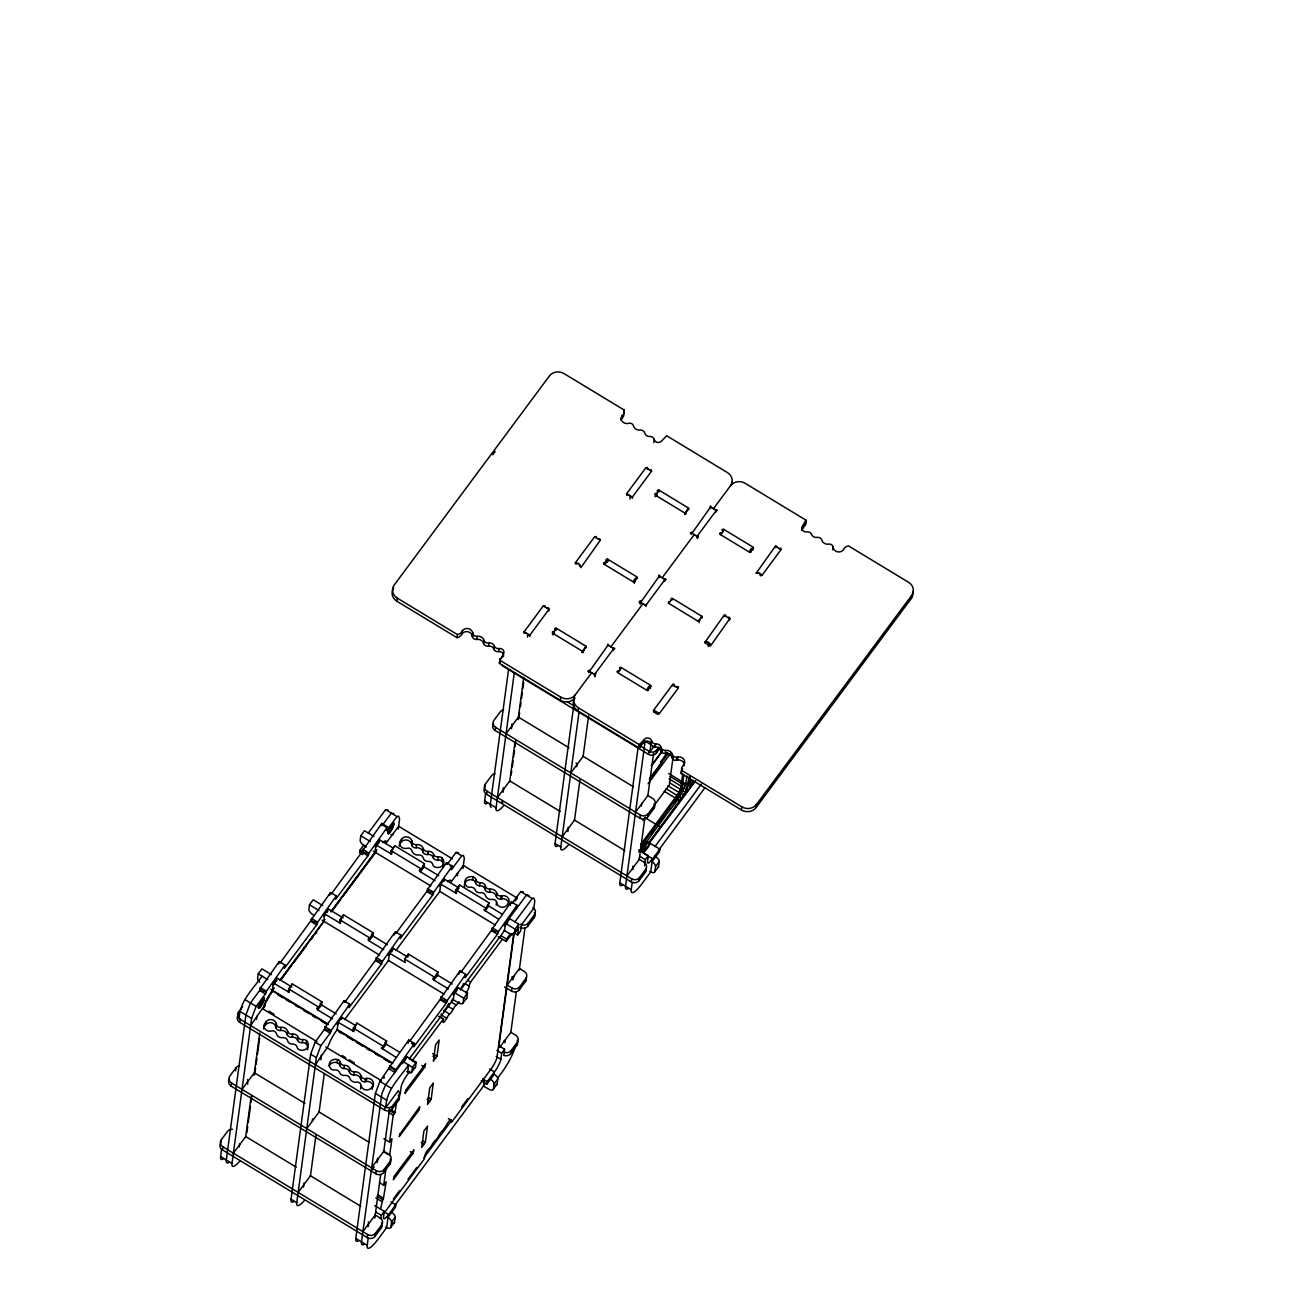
<?xml version="1.0" encoding="UTF-8"?>
<svg xmlns="http://www.w3.org/2000/svg" width="1314" height="1314" viewBox="0 0 1314 1314"><rect width="100%" height="100%" fill="white"/><g stroke="black" fill="none" stroke-linecap="round" stroke-linejoin="round"><path stroke-width="1.5" d="M263.49 1028.878A5.683 5.042 7.7 0 1 264.393 1026.431L266.052 1021.651A5.683 5.042 7.7 0 1 276.351 1023.639L276.597 1025.199A3.811 3.384 7.7 0 0 280.917 1027.367A5.683 5.042 7.7 0 1 287.651 1031.441L288.407 1032.673A4.303 3.827 7.7 0 0 292.611 1034.102A4.55 4.041 7.7 0 1 297.999 1037.37A4.303 3.827 7.7 0 0 302.729 1039.588A4.09 3.63 7.7 0 1 306.622 1040.819L306.195 1043.924A6.455 5.732 7.7 0 1 307.443 1049.82M360.644 1088.994L360.808 1084.329A3.811 3.384 7.7 0 0 356.488 1082.145A5.683 5.042 7.7 0 1 349.77 1078.071A4.303 3.827 7.7 0 0 344.794 1075.41A4.55 4.041 7.7 0 1 339.406 1072.158A4.303 3.827 7.7 0 0 334.676 1069.925A4.09 3.63 7.7 0 1 330.8 1068.693A6.455 5.732 7.7 0 1 337.567 1059.577A4.09 3.63 7.7 0 1 340.31 1062.353A4.303 3.827 7.7 0 0 344.383 1065.457A4.55 4.041 7.7 0 1 349.754 1068.725A4.303 3.827 7.7 0 0 352.825 1071.698L354.369 1071.863A5.683 5.042 7.7 0 1 361.104 1075.936A3.811 3.384 7.7 0 0 364.964 1078.728L366.655 1078.351A5.683 5.042 7.7 0 1 372.601 1086.202L372.174 1089.306M399.127 846.183A5.683 5.042 7.7 0 1 400.031 843.719L401.673 838.956A5.683 5.042 7.7 0 1 411.972 840.944L411.808 845.608A3.811 3.384 7.7 0 0 416.127 847.776A5.683 5.042 7.7 0 1 422.862 851.85A4.303 3.827 7.7 0 0 427.838 854.511A4.55 4.041 7.7 0 1 433.209 857.779A4.303 3.827 7.7 0 0 437.94 859.997A4.09 3.63 7.7 0 1 441.833 861.228A6.455 5.732 7.7 0 1 443.081 867.125M411.972 840.944L412.235 842.504A3.811 3.384 7.7 0 0 416.554 844.672A5.683 5.042 7.7 0 1 423.289 848.745A4.303 3.827 7.7 0 0 428.249 851.406A4.55 4.041 7.7 0 1 433.636 854.675A4.303 3.827 7.7 0 0 438.367 856.892A4.09 3.63 7.7 0 1 442.243 858.124L441.833 861.228M393.773 588.13A10.611 9.428 7.7 0 0 396.91 601.27L457.042 637.684L457.453 634.58A6.718 5.946 7 0 0 462.413 630.605A5.683 5.042 7.7 0 1 472.712 632.592L472.974 634.136A3.811 3.384 7.7 0 0 477.294 636.321A5.683 5.042 7.7 0 1 484.028 640.394A4.303 3.827 7.7 0 0 488.989 643.055A4.55 4.041 7.7 0 1 494.376 646.307A4.303 3.827 7.7 0 0 499.106 648.541A4.09 3.63 7.7 0 1 503.377 654.191L499.944 660.318L560.7 697.11A10.611 9.428 7.7 0 0 575.335 694.745L591.711 672.686M459.112 1001.695A5.683 1.15 -58.8 0 1 456.221 1005.029A4.303 0.871 -58.8 0 0 453.1 1009.366A4.55 0.92 -58.8 0 1 449.602 1014.063A4.303 0.871 -58.8 0 0 446.727 1018.186A4.09 0.821 -58.8 0 1 444.247 1021.849A4.09 0.821 -58.8 0 1 443.114 1021.964L443.475 1018.991L439.024 1016.363M221.261 1139.796L220.834 1142.917A5.683 5.042 7.7 0 0 222.509 1149.947L222.937 1146.843A5.683 5.042 7.7 0 1 221.261 1139.796L227.421 1131.502A5.683 5.042 7.7 0 1 232.463 1129.35M242.614 1006.655L238.507 1012.207L238.097 1015.311A5.683 5.042 7.7 0 0 239.756 1022.341L384.476 1110.002A5.683 5.042 7.7 0 0 392.311 1108.737L398.487 1100.426L398.898 1097.321A5.683 5.042 7.7 0 0 398.356 1091.178M223.216 1158.997A22.716 4.599 -58.8 0 1 220.588 1156.534L221.557 1149.372L368.183 1238.182L367.214 1245.344L355.782 1238.429L375.393 1093.396L379.927 1081.373L389.601 1067.099L395.892 1070.384L394.857 1072.405L389.141 1068.939M262.044 976.154C252.863 989.212 239.394 1001.498 239.23 1018.662L385.84 1107.472L398.175 1090.866M383.376 1150.916L388.599 1154.086A5.683 5.042 7.7 0 1 390.274 1161.116L389.847 1164.237L383.688 1172.531A5.683 5.042 7.7 0 1 375.853 1173.796L231.133 1086.136L231.56 1083.032A5.683 5.042 7.7 0 1 229.884 1076.002L236.044 1067.691A5.683 5.042 7.7 0 1 239.624 1065.605M239.756 1022.341L240.183 1019.237A5.683 5.042 7.7 0 1 238.507 1012.207M235.633 1070.811L236.044 1067.691M220.588 1156.534L232.003 1163.448L251.615 1018.416L256.148 1006.376L244.733 999.461M271.44 974.627L261.929 968.861L258.234 973.838L257.593 978.503A5.683 2.349 36.6 0 0 259.679 982.182M256.099 1006.442L265.362 993.959C268.779 989.984 261.535 992.596 259.86 988.949L279.258 961.552L284.974 965.002L284.317 968.418L316.641 924.892C320.008 921.032 312.798 923.446 311.139 919.882L330.537 892.485L336.253 895.934L335.596 899.334L367.92 855.825C371.336 851.85 364.077 854.461 362.418 850.799L381.816 823.418L387.531 826.867L386.48 830.629L397.058 816.552L398.635 816.142L399.587 819.098L398.224 829.167M239.279 1146.941L239.624 1143.87M256.526 1019.336L256.871 1016.264M245.57 1137.661L251.204 1096.106M254.013 1075.328L259.712 1033.1M265.576 992.399L284.974 965.002M246.868 1132.602L247.689 1126.574M248.231 1122.567L250.399 1106.487M250.941 1102.462L251.762 1096.434M254.752 1074.326L255.557 1068.298M256.099 1064.274L256.92 1058.246M257.462 1054.222L259.63 1038.159M264.393 1026.431L266.052 1021.651M250.645 1025.577L263.49 1006.853A16.113 3.269 -58.8 0 1 270.372 993.335L272.474 990.313L273.46 983.069L277.155 978.076L291.872 986.995M279.258 961.552L278.568 963.835M306.195 1043.924A4.09 3.63 7.7 0 0 302.319 1042.692A4.303 3.827 7.7 0 1 297.588 1040.474A4.55 4.041 7.7 0 0 292.201 1037.222A4.303 3.827 7.7 0 1 287.98 1035.793L287.224 1034.561A5.683 5.042 7.7 0 0 280.506 1030.488A3.811 3.384 7.7 0 1 276.186 1028.304L276.351 1023.639M280.506 1030.488L280.917 1027.367M273.46 983.069L289.211 992.366L288.587 988.867L292.283 983.89L321.897 1001.826L321.684 1003.37C322.456 1007.887 313.767 1006.984 317.774 1009.908L332.491 1018.826M291.971 964.558L280.933 979.948M288.374 990.428L292.283 983.89M287.224 1034.561L287.651 1031.441M322.718 905.56L313.208 899.794L309.513 904.771L308.872 909.436A5.683 2.349 36.6 0 0 313.29 914.905M292.201 1037.222L292.611 1034.102M297.588 1040.474L297.999 1037.37M316.855 923.331L336.253 895.934M302.319 1042.692L302.729 1039.588M323.753 921.245L324.722 914.002L328.434 909.009L343.151 917.928M330.537 892.485L329.469 895.507M293.663 1201.669A22.716 4.599 -58.8 0 1 291.051 1199.206L310.662 1054.173L315.179 1042.15L325.248 1028.254M317.988 1008.364L321.897 1001.826M291.051 1199.206L296.75 1202.671L316.362 1057.622L320.895 1045.599L330.11 1033.182C333.46 1029.305 326.299 1031.736 324.607 1028.172L344.005 1000.775L349.721 1004.225L349.064 1007.641L381.389 964.115C384.788 960.206 377.545 962.735 375.886 959.105L395.284 931.708L401 935.157L400.343 938.557L432.667 895.031C436.084 891.073 428.84 893.651 427.165 890.021L446.563 862.625L452.279 866.09L451.228 869.852L461.805 855.775L463.382 855.365L464.335 858.321L462.939 868.587M324.722 914.002L340.49 923.299L339.866 919.8L343.562 914.823L373.176 932.759L372.962 934.303C373.619 938.722 365.177 937.999 369.053 940.84L383.77 949.759M339.653 921.36L343.562 914.823M315.935 1135.329L310.465 1175.784L298.147 1192.389M324.295 1073.538L319.105 1111.989L306.77 1128.595M330.323 1031.621L349.721 1004.225M373.997 836.476L364.487 830.727L360.792 835.704L360.151 840.369A5.683 2.349 36.6 0 0 364.569 845.838M366.458 846.988L363.617 845.263L359.905 850.24L359.576 852.737L362.746 854.658M354.977 1025.232L341.903 1017.299L338.191 1022.292L337.222 1029.535L335.119 1032.558A16.113 3.269 -58.8 0 0 328.237 1046.075L315.393 1064.8M396.91 601.27L397.321 598.149A10.611 9.428 7.7 0 1 394.2 585.009L549.383 375.985A10.611 9.428 7.7 0 1 564.034 373.603L624.166 410.017L623.739 413.138A6.718 5.979 11.6 0 1 621.555 418.788A5.683 5.042 7.7 0 0 620.914 419.954M343.792 1002.319L344.005 1000.775M341.624 1019.368L341.903 1017.299M373.077 1086.842A5.683 5.042 7.7 0 0 366.245 1081.455L364.553 1081.833A3.811 3.384 7.7 0 1 360.677 1079.04A5.683 5.042 7.7 0 0 353.942 1074.967L352.398 1074.803A4.303 3.827 7.7 0 1 349.343 1071.83A4.55 4.041 7.7 0 0 343.956 1068.561A4.303 3.827 7.7 0 1 339.883 1065.457A4.09 3.63 7.7 0 0 337.156 1062.681L337.567 1059.577M368.134 854.264L387.531 826.867M339.883 1065.457L340.31 1062.353M343.956 1068.561L344.383 1065.457M375.032 852.178L376.001 844.918L379.713 839.942L392.787 847.859M338.191 1022.292L353.959 1031.589L353.335 1028.09L357.03 1023.113L386.645 1041.049L382.735 1047.586L381.339 1047.997L395.596 1057.064M381.816 823.418L381.126 825.685M379.713 839.942L379.434 842.011L375.196 847.152M349.343 1071.83L349.754 1068.725M357.03 1023.113L353.121 1029.65M369.267 939.296L373.176 932.759M353.942 1074.967L354.369 1071.863M376.001 844.918L391.769 854.215L391.145 850.733L394.841 845.756L424.455 863.676L424.241 865.236C425.013 869.753 416.324 868.833 420.332 871.773L435.049 880.692M360.677 1079.04L361.104 1075.936M390.931 852.277L394.841 845.756M365.078 1081.783L365.489 1078.679M381.602 962.554L401 935.157M366.245 1081.455L366.655 1078.351M400.031 843.719L401.673 838.956M407.898 957.15L393.182 948.232L389.47 953.208L388.501 960.468L344.58 1019.631M392.574 950.498L393.182 948.232M382.735 1047.586L386.645 1041.049M411.66 845.148L412.07 842.044M416.127 847.776L416.554 844.672M389.355 1067.395L408.753 1039.998L414.468 1043.447L413.811 1046.847L446.136 1003.338C449.503 999.461 442.292 1001.892 440.633 998.312L460.031 970.915L465.731 974.38L465.09 977.78L497.415 934.254C500.831 930.279 493.571 932.891 491.912 929.244L511.31 901.847L517.01 905.313L515.778 909.042L516.599 908.417M448.517 988.982L433.801 980.063C429.793 977.123 438.482 978.043 437.71 973.526L437.923 971.966L408.309 954.046L404.613 959.023L405.238 962.521L389.47 953.208M222.937 1146.843L367.641 1234.503L367.23 1237.607A5.683 5.042 7.7 0 0 375.065 1236.343L381.224 1228.032L381.651 1224.927A5.683 5.042 7.7 0 0 379.976 1217.897M375.853 1173.796L376.264 1170.692L231.56 1083.032M377.266 1162.611L377.561 1158.275M384.476 1110.002L384.903 1106.897A5.683 5.042 7.7 0 0 392.738 1105.616L398.898 1097.321M385.84 1107.472C386.004 1090.308 399.472 1078.022 408.654 1064.964L407.668 1072.224M408.309 954.046L408.473 955.836M420.546 870.213L424.455 863.676M422.862 851.85L423.289 848.745M374.802 1218.111L380.682 1174.552M389.585 1108.72L383.737 1151.606M395.071 1070.844L414.468 1043.447M375.065 1236.343L375.476 1233.222L381.651 1224.927M383.688 1172.531L384.115 1169.427L390.274 1161.116M392.311 1108.737L392.738 1105.616M427.838 854.511L428.249 851.406M380.485 1209.225L382.768 1199.698L377.069 1196.348L378.071 1195.182M379.434 1182.649L383.721 1185.244L386.07 1167.9M383.836 1138.696L389.552 1142.162L393.198 1115.192L394.43 1113.533L388.845 1110.199M377.906 1194.689L383.458 1198.352L386.185 1181.812L383.721 1185.244M390.833 1109.591L395.103 1112.186L396.647 1100.869M374.786 1205.611L384.312 1211.377L381.339 1215.351L380.929 1218.472L374.736 1214.727M402.61 1063.699L402.938 1061.498L412.465 1067.264L411.824 1071.928A5.683 2.349 36.6 0 1 406.716 1071.633M457.042 637.684A6.718 5.946 7 0 0 462.002 633.709L462.413 630.605M384.312 1211.377L383.491 1217.421A10.611 2.152 -58.8 0 0 388.599 1214.497L383.836 1211.623M433.209 857.779L433.636 854.675M406.355 1058.591L406.65 1056.522L416.16 1062.287L415.52 1066.952L411.824 1071.928M408.539 1041.542L408.753 1039.998M432.881 893.487L452.279 866.09M437.94 859.997L438.367 856.892M385.708 1227.03A5.683 2.349 36.6 0 0 390.816 1227.325L391.523 1222.151L395.218 1217.158A5.683 2.349 36.6 0 0 390.816 1211.689M472.712 632.592L472.547 637.257A3.811 3.384 7.7 0 0 476.867 639.425A5.683 5.042 7.7 0 1 483.601 643.499A4.303 3.827 7.7 0 0 488.578 646.159A4.55 4.041 7.7 0 1 493.949 649.428A4.303 3.827 7.7 0 0 498.679 651.645A4.09 3.63 7.7 0 1 503.426 656.458M472.81 633.693L472.399 636.797L472.301 635.697A5.683 5.042 7.7 0 0 462.002 633.709M391.046 1201.916L395.793 1204.807L395.465 1207.287L388.057 1217.257L386.661 1227.621L378.136 1239.102A22.716 4.599 -58.8 0 1 367.214 1245.344M390.816 1227.325L394.512 1222.349L395.218 1217.158M459.161 888.083L444.444 879.165L440.748 884.141L439.779 891.401L395.859 950.548M444.165 881.234L444.444 879.165M446.349 864.185L446.563 862.625M476.867 639.425L477.294 636.321M434.014 978.503L437.923 971.966M483.601 643.499L484.028 640.394M488.578 646.159L488.989 643.055M440.748 884.141L456.516 893.438L455.892 889.956L459.588 884.963L489.186 902.899L485.277 909.436L483.897 909.863L498.154 918.913M459.588 884.963L455.679 891.5M424.11 1144.018L425.342 1142.342L427.526 1126.131L423.864 1131.058L421.695 1147.483L424.11 1144.018L421.268 1142.277M429.941 1100.935L431.173 1099.26L433.308 1082.999L429.694 1087.976L427.526 1104.401L429.941 1100.935L427.083 1099.194M435.772 1057.852L437.004 1056.177L439.172 1039.965L435.525 1044.893L433.341 1061.318L435.772 1057.852L432.914 1056.111M446.349 1001.777L465.731 974.38M493.949 649.428L494.376 646.307M498.679 651.645L499.106 648.541M452.772 999.396L457.995 1002.566A5.683 2.349 36.6 0 0 463.103 1002.861L466.798 997.884L467.439 993.22L457.913 987.455L454.217 992.431L453.248 999.691L409.327 1058.838L415.076 1062.254M684.38 765.405A5.683 5.042 7.7 0 0 677.531 760.018L675.839 760.395A3.811 3.384 7.7 0 1 671.963 757.603A5.683 5.042 7.7 0 0 665.245 753.53A4.303 3.827 7.7 0 1 660.63 750.393A4.55 4.041 7.7 0 0 655.243 747.124A4.303 3.827 7.7 0 1 651.186 744.02A4.09 3.63 7.7 0 0 643.761 742.591L638.801 747.797L578.045 710.989A10.611 9.428 7.7 0 1 574.924 697.849A10.611 9.428 7.7 0 1 560.273 700.231L499.517 663.422L499.961 658.774M499.517 663.422L500.043 658.61M457.305 989.721L457.913 987.455M460.031 970.915L458.849 974.249M485.293 784.146L484.882 787.25A5.683 5.042 7.7 0 0 486.558 794.28L486.968 791.176A5.683 5.042 7.7 0 1 485.293 784.146L491.469 775.835A5.683 5.042 7.7 0 1 495.033 773.749M508.715 904.147A5.683 5.042 7.7 0 0 501.866 898.76L500.174 899.137A3.811 3.384 7.7 0 1 496.314 896.345A5.683 5.042 7.7 0 0 489.58 892.272A4.303 3.827 7.7 0 1 484.965 889.135A4.55 4.041 7.7 0 0 479.594 885.866A4.303 3.827 7.7 0 1 475.52 882.762A4.09 3.63 7.7 0 0 472.777 879.986L473.204 876.881A4.09 3.63 7.7 0 1 475.931 879.657A4.303 3.827 7.7 0 0 480.004 882.762A4.55 4.041 7.7 0 1 485.392 886.014A4.303 3.827 7.7 0 0 490.007 889.167A5.683 5.042 7.7 0 1 496.725 893.241A3.811 3.384 7.7 0 0 500.601 896.033L502.293 895.655A5.683 5.042 7.7 0 1 508.239 903.506L507.007 905.165A5.683 5.042 7.7 0 1 496.708 903.178L496.446 901.618A3.811 3.384 7.7 0 0 492.126 899.449A5.683 5.042 7.7 0 1 485.392 895.376L484.636 894.144A4.303 3.827 7.7 0 0 480.431 892.715A4.55 4.041 7.7 0 1 475.044 889.447A4.303 3.827 7.7 0 0 470.313 887.229A4.09 3.63 7.7 0 1 466.437 885.997A6.455 5.732 7.7 0 1 473.204 876.881M487.248 803.33A22.716 4.599 -58.8 0 1 484.636 800.867L485.605 793.705L632.215 882.515L631.246 889.677L619.83 882.762L638.046 747.995M647.408 795.249L652.647 798.419A5.683 5.042 7.7 0 1 654.323 805.449L653.896 808.57L647.736 816.865A5.683 5.042 7.7 0 1 639.885 818.146L495.181 730.485L495.592 727.365A5.683 5.042 7.7 0 1 493.933 720.335L500.092 712.04A5.683 5.042 7.7 0 1 503.656 709.938M475.52 882.762L475.931 879.657M463.103 1002.861L463.727 998.197L467.439 993.22M508.567 669.565L490.336 804.332A22.716 4.599 -58.8 0 0 491.288 807.272M479.594 885.866L480.004 882.762M484.965 889.135L485.392 886.014M484.636 800.867L496.051 807.782L514.267 673.014M485.277 909.436L489.186 902.899M489.58 892.272L490.007 889.167M503.18 792.309L503.262 787.809M527.505 637.142C527.604 631.016 527.21 636.879 529.821 635.188L549.137 609.105L548.414 607.824L547.117 608.185M509.618 781.994L515.055 741.786M518.044 719.661L523.76 677.433M511.179 774.932L511.721 770.907M512.263 766.9L513.084 760.872M513.626 756.848L514.447 750.82M514.989 746.795L515.794 740.768M518.784 718.659L519.605 712.631M520.426 706.604L520.968 702.579M521.51 698.572L522.315 692.544M522.857 688.52L523.678 682.492M496.314 896.345L496.725 893.241M496.183 905.182L496.61 902.077M500.7 899.088L501.127 895.984M501.866 898.76L502.293 895.655M497.628 932.71L517.01 905.313M484.209 1080.831L483.503 1086.021L488.266 1088.895A5.683 2.349 36.6 0 0 493.374 1089.191L497.07 1084.198L497.776 1079.024A5.683 2.349 36.6 0 0 494.59 1074.392M526.553 894.998L505.496 923.364L504.51 930.624L460.606 989.771M548.809 610.895L549.006 609.351L543.306 605.885L523.99 631.968L524.713 633.249L526.027 632.888M481.203 1080.634L486.919 1084.099L487.248 1081.603L494.458 1071.912A10.611 2.152 -58.8 0 0 500.864 1059.314L501.685 1053.253L504.642 1049.262L498.942 1045.813M498.269 936.734L506.186 941.547L506.531 939.05L510.226 934.073L504.05 930.328M511.097 903.408L511.31 901.847M552.422 634.761L556.331 628.223L586.159 646.34L586.274 647.572L584.697 647.818M553.44 634.662C556.709 630.851 550.681 630.638 552.636 633.2L582.233 651.136C585.436 651.875 582.825 646.488 583.055 652.582M513.889 932.628L497.07 1056.998A10.611 2.152 -58.8 0 1 490.648 1069.596L451.688 1122.09A6.718 1.347 -59.2 0 1 451.195 1120.284L448.337 1118.559M498.794 1046.897L506.728 988.227M513.988 934.533L507.155 985.122L519.473 968.5L524.237 971.391A5.683 5.042 7.7 0 1 525.912 978.421L525.485 981.525L519.326 989.836A5.683 5.042 7.7 0 1 511.491 991.101L504.51 986.88M493.374 1089.191L494.064 1084.001L497.776 1079.024M509.274 933.498A5.683 2.349 36.6 0 0 514.382 933.794L515.006 929.129L518.718 924.153L509.191 918.387L508.781 920.326M514.382 933.794L518.077 928.801L518.718 924.153M514.513 933.055L517.683 934.977L518.504 928.916A10.611 2.152 -58.8 0 0 517.273 927.766M511.491 991.101L511.902 987.997L506.678 984.827M512.887 979.916L513.807 976.351L513.166 977.846M503.804 1055.487L504.642 1049.262M510.817 1032.508L516.271 992.218M519.26 970.061L524.992 927.766M504.198 1055.503A5.683 5.042 7.7 0 0 510.703 1053.631L511.113 1050.527L517.289 1042.232A5.683 5.042 7.7 0 0 515.614 1035.186L510.85 1032.311L499.55 1047.537M519.326 989.836L519.736 986.732L525.912 978.421M520.114 927.306A5.683 5.042 7.7 0 0 527.949 926.025L528.376 922.921L534.535 914.626A5.683 5.042 7.7 0 0 532.86 907.58M560.273 700.231L560.7 697.11M580.887 567.664L600.416 540.038L599.693 538.74L598.379 539.118M510.703 1053.631L516.862 1045.336L517.289 1042.232M527.949 926.025L534.108 917.73L534.535 914.626M557.711 846.002A22.716 4.599 -58.8 0 1 555.083 843.539L573.725 705.667L566.777 701.462M585.732 647.72L585.929 646.159L582.02 652.697L585.354 647.523M578.045 710.989L578.472 707.885A10.611 9.428 7.7 0 1 575.335 694.745M555.083 843.539L560.799 847.004L579.014 712.237M621.555 418.788L621.965 415.684A6.718 5.979 11.6 0 0 624.166 410.017M588.656 672.505L608.053 645.108L613.753 648.558L613.539 650.118M567.927 831.532L568.239 827.196M576.698 766.703L577.125 763.877L576.074 763.04M607.183 562.261C610.452 558.466 604.44 558.236 606.378 560.815M579.983 779.662L574.514 820.117L562.178 836.739M588.606 715.851L583.137 756.322L570.802 772.928M613.753 648.558L594.569 674.411C594.799 679.42 596.737 668.432 594.766 676.677M630.063 499.008C630.162 492.865 629.767 498.729 632.379 497.053L651.695 470.97L650.972 469.673L649.658 470.051M634.333 583.515C634.087 577.421 636.699 582.808 633.512 582.069L603.684 563.952L603.569 562.737L605.146 562.474M653.846 442.637L654.273 439.533A4.303 3.827 7.7 0 0 650.2 436.429A4.55 4.041 7.7 0 1 644.813 433.16A4.303 3.827 7.7 0 0 640.197 430.023A5.683 5.042 7.7 0 1 633.479 425.95A3.811 3.384 7.7 0 0 629.603 423.157L627.911 423.535A5.683 5.042 7.7 0 1 621.965 415.684M634.235 582.381L637.208 577.092L607.61 559.156L603.914 564.133M664.588 581.396L665.032 579.49L659.332 576.041L639.934 603.438L641.101 602.453M640.345 604.161C643.334 597.771 636.255 602.633 640.657 602.798M654.98 496.626L658.889 490.089L688.717 508.19L688.832 509.421L687.255 509.684M655.998 496.511C659.267 492.717 653.239 492.487 655.193 495.066L684.791 513.002C687.978 513.741 685.366 508.354 685.596 514.447M659.119 577.585L659.332 576.041M638.801 747.797L639.409 744.677L644.188 739.486A4.09 3.63 7.7 0 1 651.596 740.915A4.303 3.827 7.7 0 0 655.67 744.02A4.55 4.041 7.7 0 1 661.057 747.288A4.303 3.827 7.7 0 0 665.656 750.425A5.683 5.042 7.7 0 1 672.39 754.499A3.811 3.384 7.7 0 0 676.267 757.291L677.958 756.913A5.683 5.042 7.7 0 1 683.888 764.764A6.718 5.962 8.6 0 0 681.703 770.415L681.293 773.535L741.408 809.95A10.611 9.428 7.7 0 0 756.059 807.584L911.243 598.543A10.611 9.428 7.7 0 0 912.721 591.481M639.195 747.765L639.606 744.66M639.392 747.732L640 744.562M639.754 747.6L640.181 744.496M639.918 747.518L640.509 744.315M640.247 747.321L640.92 743.954M650.266 688.487L650.676 685.382L621.079 667.446L619.502 667.693L619.847 669.105M643.564 742.919L643.991 739.815M486.968 791.176L631.689 878.836L631.262 881.94A5.683 5.042 7.7 0 0 639.097 880.676L645.273 872.365A5.683 5.042 7.7 0 0 646.061 868.587M632.806 869.72L632.757 866.238M639.885 818.146L640.312 815.025L495.592 727.365M660.466 747.535L656.359 753.07A5.683 5.042 7.7 0 1 648.525 754.335L648.935 751.23A5.683 5.042 7.7 0 0 656.77 749.966L658.84 747.19M639.902 745.761L649.888 751.805L650.857 744.644L645.158 741.178L625.546 886.227A22.716 4.599 -58.8 0 0 628.158 888.691M651.186 744.02L651.596 740.915M672.144 599.923L671.503 598.215L671.126 600.038M644.731 818.885L639.261 859.34L626.926 875.945M653.633 753.053L647.884 795.545L635.549 812.151M655.243 747.124L655.67 744.02M688.273 509.569L688.487 508.025L684.578 514.546L687.912 509.372M639.097 880.676L639.524 877.571L645.683 869.26A5.683 5.042 7.7 0 0 644.008 862.23M647.736 816.865L648.147 813.76L654.323 805.449M656.359 753.07L656.77 749.966M644.648 842.225L645.782 842.915L664.358 817.374L663.143 817.308M644.55 865.91L645.388 859.701L648.344 855.71L638.834 849.944M660.63 750.393L661.057 747.288M641.216 851.932C648.541 836.903 655.735 840.615 643.121 853.082M645.273 872.365L645.683 869.26M660.499 762.235L667.315 752.544M691.213 534.355L710.611 506.974L716.311 510.423L716.097 511.984M648.344 855.71L647.523 861.754A10.611 2.152 -58.8 0 0 652.631 858.847L644.698 854.034M672.587 685.875L673.507 683.904L674.69 685.481M665.245 753.53L665.656 750.425M716.311 510.423L697.126 536.26C697.323 541.204 699.311 530.347 697.323 538.543M649.757 871.379A5.683 2.349 36.6 0 0 654.865 871.658L655.555 866.484L659.25 861.508A5.683 2.349 36.6 0 0 654.848 856.022M648.426 842.225L659.842 849.14L659.497 851.62L652.105 861.59L650.709 871.954L642.185 883.435A22.716 4.599 -58.8 0 1 631.246 889.677M671.963 757.603L672.39 754.499M664.358 817.374C671.865 806.402 686.647 792.506 686.713 775.933M673.113 756.913L669.319 785.016L653.715 806.024M654.865 871.658L658.56 866.682L659.25 861.508M669.302 809.013L670.534 809.079M676.792 757.242L676.365 760.346L677.531 760.018L677.958 756.913M710.398 508.518L710.611 506.974M699.064 622.737C698.834 616.644 701.446 622.031 698.26 621.292L668.432 603.175L668.514 601.763L669.894 601.697M640.641 844.574L678.681 792.983L680.833 787.891L682.722 773.946M683.789 765.98L684.331 762.005M640.575 846.889L679.831 793.672L681.966 788.581L683.855 774.636M727.874 617.564L729.171 617.186L729.911 618.483L710.381 646.11L704.682 642.661L724.08 615.264L725.64 615.001L725.969 616.414M648.262 843.457L683.576 795.233L687.452 786.987L688.979 777.132M679.896 801.343L687.14 788.86L689.702 776.262M690.178 777.215L689.932 784.852L693.94 781.748L690.458 779.645M708.279 646.521C708.377 640.378 707.983 646.242 710.595 644.55C707.901 639.606 701.857 642.513 706.784 642.25M723.866 616.808L724.08 615.264L729.779 618.713L729.566 620.274M752.807 550.352L753.234 547.232L723.636 529.312L722.059 529.558L722.404 530.971M775.145 547.741L776.065 545.77L777.247 547.347M741.408 809.95L741.835 806.845L681.703 770.415M756.059 807.584L756.486 804.464L911.67 595.439A10.611 9.428 7.7 0 0 908.532 582.283L848.417 545.868A6.718 5.897 4.8 0 0 843.457 549.843A5.683 5.042 7.7 0 1 833.142 547.856L832.895 546.296A3.811 3.384 7.7 0 0 828.576 544.127A5.683 5.042 7.7 0 1 821.841 540.054A4.303 3.827 7.7 0 0 816.881 537.393A4.55 4.041 7.7 0 1 811.494 534.125A4.303 3.827 7.7 0 0 806.763 531.907A4.09 3.63 7.7 0 1 802.493 526.257L805.925 520.13L745.169 483.322A10.611 9.428 7.7 0 0 730.535 485.704L713.453 508.699M801.606 530.199A4.09 3.63 7.7 0 1 802.066 529.361L802.755 525.961M805.925 520.13L805.564 524.631L802.328 529.082M805.4 524.943L805.991 520.295M832.633 549.86L833.043 546.755M911.243 598.543L911.67 595.439M263.72 1008.002L266.66 1000.25L272.441 990.871L328.221 1024.674M264.442 1007.05L264.886 1005.243M272.639 985.303L274.412 983.48M375.722 846.988L376.954 845.329M376.707 958.629L344.777 1002.286M391.654 951.96L392.18 950.843M457.42 875.715L457.732 873.367L456.484 874.204M452.673 994.287L453.773 994.682L455.17 992.842M503.952 925.204L505.052 925.614L506.448 923.775M326.956 912.589L327.909 911.045M320.632 1059.741L321.273 1058.558M312.289 1121.483L312.601 1118.887M394.101 935.042L394.824 933.597M511.294 728.662L511.787 727.71M368.117 1226.57L368.61 1225.617M595.012 676.053L593.616 673.836M504.839 1042.741L505.233 1040.195L503.968 1041.033M697.553 537.902L696.174 535.685M453.888 994.616L456.714 990.772M427.806 890.12L396.056 933.203M303.452 1187.15L304.191 1182.863M501.619 802.131L502.621 802.476M389.601 1155.564L391.966 1138.68L389.552 1142.162M510.407 904.508L510.44 905.477M545.211 607.035L544.867 605.639L543.306 605.885M596.49 537.968L596.145 536.555L594.585 536.818L575.269 562.901L575.729 564.067L577.306 563.805M579.195 564.971C580.919 569.291 581.379 562.885 575.401 562.655M647.769 468.901L647.424 467.488L645.864 467.751L626.548 493.818L627.008 495L628.568 494.737M609.006 645.683L607.807 644.106L607.429 645.946M644.895 604.769L646.094 606.329L646.472 604.506M660.285 576.616L659.086 575.039L658.708 576.862M711.564 507.549L710.365 505.972L709.987 507.795M676.595 686.631C681.539 686.368 675.495 689.275 672.801 684.331L653.485 710.398L654.208 711.695L655.505 711.317M657.411 712.484L657.756 713.88L659.316 713.633L678.5 687.78M759.968 574.333L760.297 575.746L761.874 575.483L781.189 549.416L780.73 548.234L779.153 548.496M267.136 999.987L268.762 996.981M392.623 835.113L392.985 834.144L390.882 834.817M338.289 1023.491L337.14 1024.427M389.568 954.424L388.172 955.229M440.847 885.357L439.451 886.162M408.063 1042.281L408.096 1043.398M499.632 661.714L499.369 662.913M383.77 1078.236L384.509 1077.037M276.006 980.95L276.63 980.129M388.583 830.005L389.355 829.068M247.738 1083.377L247.771 1084.181M516.517 899.384L517.125 898.546M280.03 963.063L311.96 919.258L311.139 919.882M331.309 893.98L363.239 850.174L362.418 850.799M325.133 914.725L323.917 916.219M270.602 994.025L272.409 991.429M503.607 789.205L503.459 790.24M409.525 1041.493L441.455 997.687L440.633 998.312M460.803 972.426L492.734 928.62L491.912 929.244M568.354 828.428L568.206 829.463M424.685 1067.214L425.637 1063.699L405.747 1090.193L404.991 1093.527L424.685 1067.214L421.827 1065.49M377.676 1159.506L377.545 1160.541M641.281 806.155L641.873 803.084M413.039 1153.38L413.943 1149.816L394.101 1176.342L393.346 1179.693L413.039 1153.38L410.182 1151.655M492.766 454.792L495.197 451.507M368.298 833.027L385.61 809.703L388.106 810.065M260.813 988.933L250.432 1002.927L245.915 1014.95L226.304 1159.983A22.716 4.599 -58.8 0 0 228.915 1162.447M273.181 985.139L276.876 980.162M272.474 990.313L274.314 987.832M279.8 980.441L324.985 919.57M331.095 911.358L376.872 849.682M280.982 979.373L323.687 921.837M331.013 911.982L376.198 851.094M294.336 961.897L306.507 945.489M332.031 911.111L340.589 899.581M343.036 896.296L374.802 853.509M604.621 564.445L607.758 560.963M288.177 991.988L290.016 989.491M339.439 922.904L341.295 920.424M390.718 853.837L392.574 851.341M242.022 1089.372L254.358 1072.766L304.914 1103.399M506.071 733.705L518.389 717.099L568.946 747.732M633.512 582.069C634.087 576.271 640.526 577.651 635.976 578.751M317.774 1009.908L321.47 1004.931L336.187 1013.85M369.053 940.84L372.749 935.864L387.466 944.782M420.332 871.773L424.028 866.797L438.745 875.699M447.269 864.218L456.057 852.392L458.553 852.753M233.399 1153.183L245.734 1136.561L296.291 1167.193M497.431 797.516L509.766 780.91L560.322 811.526M610.911 646.833L642.989 603.602M662.174 577.766L694.268 534.535M665.032 579.49L645.847 605.343L640.148 601.878M451.031 882.088L463.366 865.483L517.19 898.086M618.615 670.764C614.065 671.865 620.504 673.244 621.079 667.446M668.662 603.356L672.357 598.379L702.185 616.48L702.103 617.909L700.723 617.974M721.172 532.63C716.623 533.73 723.061 535.11 723.636 529.312M720.647 534.601L723.423 530.856M352.908 1031.194L355.683 1027.466M455.465 893.06L458.241 889.315M617.383 672.423L646.981 690.359C647.556 684.561 653.994 685.941 649.444 687.041M698.26 621.292L701.955 616.315L701.019 617.531M719.924 534.289L749.538 552.225C750.113 546.41 756.552 547.79 752.002 548.891M647.703 690.671L649.74 686.598M750.245 552.521L752.298 548.464M382.522 1049.13L386.217 1044.154L399.292 1052.071M433.801 980.063L437.496 975.087L452.213 983.989M485.08 910.996L488.775 906.003L501.849 913.936M372.601 1086.202L371.369 1087.861A5.683 5.042 7.7 0 1 361.071 1085.873M512.017 903.441L520.804 891.598L523.301 891.976M406.65 1056.522L385.593 1084.888L381.898 1093.609L361.498 1241.894A22.716 4.599 -58.8 0 0 364.126 1244.342M403.595 1062.336L405.435 1059.84M505.217 925.434L507.992 921.705M514.907 921.837L532.219 898.53L533.829 898.037L534.782 900.993L533.812 908.155L521.477 924.777L520.64 930.985L517.683 934.977M412.07 1060.891L443.459 1018.958M465.895 992.973A5.683 1.15 -58.8 0 0 469.328 986.239A6.718 1.495 -57.4 0 1 470.626 982.018L502.277 939.379M412.465 1067.264L416.16 1062.287M409.935 1071.206L407.537 1074.441A10.611 2.152 -58.8 0 0 401.115 1087.039L400.294 1093.084L398.323 1095.745M506.186 941.547L512.197 933.449M649.888 751.805L654.372 745.761M651.498 765.405L662.387 750.721M651.416 766.029L662.305 751.345M649.691 778.512L668.448 753.234M649.609 779.136L661.648 762.925L660.581 761.611M649.346 779.793L651.76 776.541M648.081 783.735L671.011 752.84M371.517 1167.818L383.836 1151.212M371.09 1170.922L374.178 1166.766M642.924 820.56L645.322 817.324M654.257 828.773L650.89 833.29L652.04 833.996M658.741 822.728L662.108 818.195M672.965 803.56L676.546 798.731M638.703 851.932L645.864 842.29M641.331 851.357L648.492 841.699M643.384 850.01L645.831 846.742M649.362 842.488L694.515 781.666M649.264 843.112L695.648 780.647M643.236 852.507L650.397 842.849M362.894 1231.612L375.213 1215.007M393.379 1198.943L399.472 1190.73M408.013 1179.216L416.571 1167.719M423.88 1157.848L450.735 1121.68M461.723 1106.881L467.817 1098.668M654.98 846.577L701.348 784.097M394.397 1206.038L484.751 1084.346M658.445 850.372L704.83 787.891M388.041 1215.434L395.793 1204.807M659.842 849.14L651.153 861.015A5.683 2.349 36.6 0 1 655.555 866.484M486.919 1084.099L494.31 1074.129M497.792 1077.923L501.439 1073.012A22.716 4.599 -58.8 0 0 515.17 1046.043M626.696 494.852L626.679 493.588L632.379 497.053L632.412 498.302M524.138 632.987L524.122 631.722L529.821 635.188L529.854 636.452M259.86 988.949L260.681 988.325L259.663 990.51L265.362 993.959M311.517 938.229L313.405 935.847M311.385 938.919L313.143 936.718M502.572 802.985L502.326 802.558A5.453 1.1 -58.8 0 1 501.964 802.23M756.191 573.282L775.342 546.181L781.058 549.646M395.103 1112.186L394.479 1113.681M383.458 1198.352L382.768 1199.698M321.257 1057.721L321.224 1055.076M691.657 780.368L688.618 783.177M693.677 782.618L690.326 785.706L689.242 786.035L688.618 784.212M715.358 509.848L717.428 510.243L715.703 511.261M692.363 533.385L690.31 532.991L692.035 531.973M664.079 578.916L666.149 579.31L664.424 580.328M589.822 671.52L587.752 671.126L589.477 670.124M612.8 647.983L614.87 648.393L613.145 649.395M758.063 573.183C753.119 573.446 759.18 570.539 761.874 575.483M513.314 976.811L511.737 977.058M511.787 726.79L511.902 723.998M315.245 933.926L316.756 932.759M368.495 1224.779L368.446 1221.79M526.503 895.064L529.016 895.425M247.541 1082.572L247.59 1079.55M639.409 744.677L578.472 707.885M749.538 552.225L751.099 551.962L750.77 550.566M646.981 690.359L648.541 690.113L648.213 688.7M372.962 934.303L371.435 934.221L372.749 935.864M645.864 467.751L651.563 471.2M691.427 532.811L697.126 536.26M594.585 536.818L600.284 540.268M588.869 670.945L594.569 674.411M653.616 710.168L659.316 713.633M653.403 711.728L657.673 714.323M397.321 598.149L457.453 634.58M648.525 754.335L503.804 666.674A5.683 5.042 7.7 0 1 501.833 664.687M688.799 781.387L692.281 783.505M668.711 773.552L687.895 785.164M670.025 776.426L687.452 786.987M669.089 778.857L686.532 789.418M680.833 787.891L681.966 788.581M680.57 788.975L681.72 789.665M669.516 782.733L685.202 792.243M680.126 790.157L681.26 790.847M679.486 791.521L680.619 792.211M667.89 785.723L683.576 795.233M678.681 792.983L679.831 793.672M677.794 794.412L678.944 795.101M666.05 788.696L681.736 798.189M676.726 795.956L677.86 796.645M664.243 791.291L679.929 800.784M582.907 756.174L633.463 786.807M644.747 817.538L660.449 827.048M639.672 856.235L645.388 859.701M574.267 819.985L624.84 850.601M638.785 859.06L644.96 862.805M385.61 809.703L397.025 816.618M456.057 852.392L461.756 855.841M520.804 891.598L532.219 898.53M452.443 858.863L398.618 826.26L386.283 842.865L386.25 841.502A16.113 3.269 -58.8 0 0 382.768 842.52M388.238 828.461L382.522 824.995L391.309 813.169L393.822 813.53M450.127 865.942L452.985 867.683M391.145 850.733L420.743 868.669M455.892 889.956L485.49 907.892M360.792 835.704L370.302 841.469M505.496 923.364L515.006 929.129M373.275 851.111L430.811 885.965M439.533 891.253L495.329 925.056M362.631 849.255L368.347 852.704M427.378 888.478L433.078 891.927M492.126 927.7L497.825 931.15M359.905 850.24L362.763 851.965M500.815 935.601L506.531 939.05M362.204 852.359L367.92 855.825M426.951 891.582L432.667 895.031M491.699 930.805L497.415 934.254M467.768 980.293L470.626 982.018M465.041 983.644L469.328 986.239M339.866 919.8L369.464 937.736M404.613 959.023L434.211 976.959M309.513 904.771L319.023 910.536M454.217 992.431L463.727 998.197M321.996 920.194L379.532 955.048M388.254 960.32L444.05 994.123M451.934 1002.451L456.221 1005.029M311.352 918.322L317.068 921.787M376.1 957.545L381.816 960.994M440.847 996.768L446.546 1000.217M310.942 921.426L316.641 924.892M375.673 960.649L381.389 964.115M440.42 999.872L446.136 1003.338M453.1 1009.366L447.384 1005.916A4.303 0.871 -58.8 0 1 448.14 1004.569M443.459 1011.057A4.303 0.871 -58.8 0 1 443.902 1010.614L449.602 1014.063M446.727 1018.186L441.011 1014.736A4.303 0.871 -58.8 0 1 441.455 1013.915M496.938 1050.379L501.685 1053.253M438.892 1016.445L443.508 1019.171M496.117 1056.423L500.864 1059.314M489.695 1069.021L494.458 1071.912M482.501 1078.728L487.248 1081.603M432.717 1053.598L437.004 1056.177M411.397 1043.283L414.255 1045.008M288.587 988.867L318.202 1006.803M353.335 1028.09L382.932 1046.026M258.234 973.838L267.744 979.603M270.733 989.261L328.254 1024.115M336.975 1029.388L392.771 1063.19M336.942 1029.946L390.997 1062.681M277.632 994.599L282.855 997.769M286.353 999.872L289.836 1001.991M295.059 1005.161L298.557 1007.263M303.78 1010.433L309.02 1013.603M312.502 1015.722L315.984 1017.824M321.224 1020.994L326.447 1024.164M338.651 1031.556L342.133 1033.675M347.372 1036.845L352.595 1040.015M356.078 1042.117L363.058 1046.355M366.54 1048.457L370.039 1050.576M375.262 1053.746L378.744 1055.848M383.984 1059.018L389.207 1062.188M260.073 987.389L265.789 990.855M324.821 1026.612L330.537 1030.077M389.568 1065.835L395.284 1069.3M324.41 1029.716L330.11 1033.182M428.315 1097.535L431.173 1099.26M268.943 1011.172L274.166 1014.342M342.166 1055.536L345.648 1057.639M349.146 1059.757L354.369 1062.927M262.981 1008.955L317.019 1041.706M325.741 1046.979L381.536 1080.781M315.179 1042.15L320.895 1045.599M379.927 1081.373L391.342 1088.288M240.199 1011.501L251.615 1018.416M310.662 1054.173L316.362 1057.622M375.393 1093.396L386.809 1100.311M388.911 1112.597L393.198 1115.192M422.5 1140.618L425.342 1142.342M318.859 1111.841L369.415 1142.474M385.002 1152.674L387.86 1154.398M375.837 1197.908L381.536 1201.357M375.64 1211.902L381.339 1215.351M310.235 1175.636L360.792 1206.268M659.037 491.896C660.318 489.038 655.817 489.793 657.657 491.748M556.479 630.03C557.76 627.189 553.26 627.944 555.099 629.882M488.775 906.003L487.478 904.607M424.028 866.797L422.73 865.384M437.496 975.087L436.511 974.249M386.217 1044.154L384.92 1042.741M321.47 1004.931L320.156 1003.288M276.006 1027.794L275.924 1026.743A5.683 5.042 7.7 0 0 265.625 1024.756M501.915 657.706A5.683 5.042 7.7 0 1 502.556 656.54M639.524 877.571A5.683 5.042 7.7 0 1 631.689 878.836M648.147 813.76A5.683 5.042 7.7 0 1 640.312 815.025M654.191 803.527A5.683 5.042 7.7 0 1 653.896 808.57M495.181 730.485A5.683 5.042 7.7 0 1 493.506 723.439M658.56 866.682A5.683 2.349 36.6 0 1 657.739 867.585M568.584 844.705A22.716 4.599 -58.8 0 1 560.799 847.004M622.458 885.225A22.716 4.599 -58.8 0 1 619.83 882.762M503.837 805.482A22.716 4.599 -58.8 0 1 496.051 807.782M398.766 1095.383A5.683 5.042 7.7 0 1 398.487 1100.426M329.124 1065.917A6.455 5.732 7.7 0 1 337.156 1062.681M264.804 1023.31A5.683 5.042 7.7 0 0 270.75 1031.178L272.441 1030.8A3.811 3.384 7.7 0 1 276.318 1033.576A5.683 5.042 7.7 0 0 283.036 1037.649A4.303 3.827 7.7 0 1 287.651 1040.803A4.55 4.041 7.7 0 0 293.038 1044.055A4.303 3.827 7.7 0 1 297.112 1047.159A4.09 3.63 7.7 0 0 299.838 1049.952A6.455 5.732 7.7 0 0 306.622 1040.819M375.476 1233.222A5.683 5.042 7.7 0 1 367.641 1234.503M381.52 1222.989A5.683 5.042 7.7 0 1 381.224 1228.032M384.115 1169.427A5.683 5.042 7.7 0 1 376.264 1170.692M390.143 1159.194A5.683 5.042 7.7 0 1 389.847 1164.237M231.133 1086.136A5.683 5.042 7.7 0 1 229.457 1079.106M466.798 997.884A5.683 2.349 36.6 0 1 465.994 998.788M415.52 1066.952A5.683 2.349 36.6 0 1 412.842 1067.756M518.077 928.801A5.683 2.349 36.6 0 1 515.4 929.606M534.404 912.688A5.683 5.042 7.7 0 1 534.108 917.73M528.376 922.921A5.683 5.042 7.7 0 1 520.525 924.202M401.263 842.06A5.683 5.042 7.7 0 1 411.561 844.048M464.63 886.901A6.455 5.732 7.7 0 1 464.368 885.669M464.417 884.421A6.455 5.732 7.7 0 1 472.777 879.986M400.442 840.615A5.683 5.042 7.7 0 0 406.387 848.466L408.079 848.088A3.811 3.384 7.7 0 1 411.955 850.881A5.683 5.042 7.7 0 0 418.673 854.954L420.217 855.118A4.303 3.827 7.7 0 1 423.289 858.091A4.55 4.041 7.7 0 0 428.676 861.36A4.303 3.827 7.7 0 1 432.733 864.464A4.09 3.63 7.7 0 0 435.476 867.24A6.455 5.732 7.7 0 0 442.243 858.124M517.158 1040.294A5.683 5.042 7.7 0 1 516.862 1045.336M511.113 1050.527A5.683 5.042 7.7 0 1 503.278 1051.791M526.273 977.747A5.683 5.042 7.7 0 1 525.485 981.525M519.736 986.732A5.683 5.042 7.7 0 1 511.902 987.997M394.512 1222.349A5.683 2.349 36.6 0 1 391.835 1223.153M387.104 1216.682A5.683 2.349 36.6 0 1 391.523 1222.151M497.07 1084.198A5.683 2.349 36.6 0 1 494.393 1085.003M489.662 1078.531A5.683 2.349 36.6 0 1 494.064 1084.001M304.536 1200.355A22.716 4.599 -58.8 0 1 296.75 1202.671M447.516 881.743A16.113 3.269 -58.8 0 1 450.998 880.725M358.41 1240.892A22.716 4.599 -58.8 0 1 355.782 1238.429M239.789 1161.149A22.716 4.599 -58.8 0 1 232.003 1163.448M515.17 900.977A5.453 1.1 -58.8 0 1 515.909 900.123M383.31 1214.037A10.611 2.152 -58.8 0 0 384.788 1212.198L424.159 1159.178L425.128 1154.973A4.09 0.821 -58.8 0 1 426.722 1151.409A4.09 0.821 -58.8 0 1 429.087 1148.551A4.303 0.871 -58.8 0 0 431.912 1144.987A4.55 0.92 -58.8 0 1 435.394 1140.289A4.303 0.871 -58.8 0 0 438.482 1136.265A5.683 1.15 -58.8 0 1 442.834 1130.385L446.185 1125.54A5.683 1.15 -58.8 0 1 449.618 1120.464A5.683 1.15 -58.8 0 1 451.195 1120.284M452.591 999.396A5.683 1.15 -58.8 0 1 451.096 1001.137M446.826 1006.935A4.55 0.92 -58.8 0 1 446.218 1007.937M445.561 1008.873A4.55 0.92 -58.8 0 1 443.902 1010.614M463.415 983.595A5.683 1.15 -58.8 0 1 463.021 984.629M462.462 985.829A5.683 1.15 -58.8 0 1 460.179 989.524M448.698 1003.699A4.303 0.871 -58.8 0 1 448.977 1003.288M756.486 804.464A10.611 9.428 7.7 0 1 741.835 806.845M681.293 773.535A6.718 5.962 8.6 0 1 682.656 768.608M730.535 485.704A10.611 9.428 7.7 0 0 727.398 472.564L666.658 435.755L661.681 440.962A4.09 3.63 7.7 0 1 654.273 439.533M731.569 481.745A10.611 9.428 7.7 0 1 731.799 484.209M399.949 1134.064L399.177 1136.61L419.018 1110.067L419.774 1106.733L399.949 1134.064M258.431 1006.59C258.727 1015.279 271.801 982.79 258.431 1006.59M387.926 832.156C387.614 841.387 401.953 807.732 387.926 832.156M259.696 1003.797L259.072 1004.98A5.453 1.1 -58.8 0 0 258.858 1007.953A5.453 1.1 -58.8 0 0 262.718 1002.943L263.342 1001.744A5.453 1.1 -58.8 0 0 263.556 998.788A5.453 1.1 -58.8 0 0 259.696 1003.797M393.231 824.272L392.755 824.568A5.453 1.1 -58.8 0 0 388.829 830.037A5.453 1.1 -58.8 0 0 388.156 833.618L388.632 833.339A5.453 1.1 -58.8 0 0 392.558 827.853A5.453 1.1 -58.8 0 0 393.231 824.272"/></g></svg>
